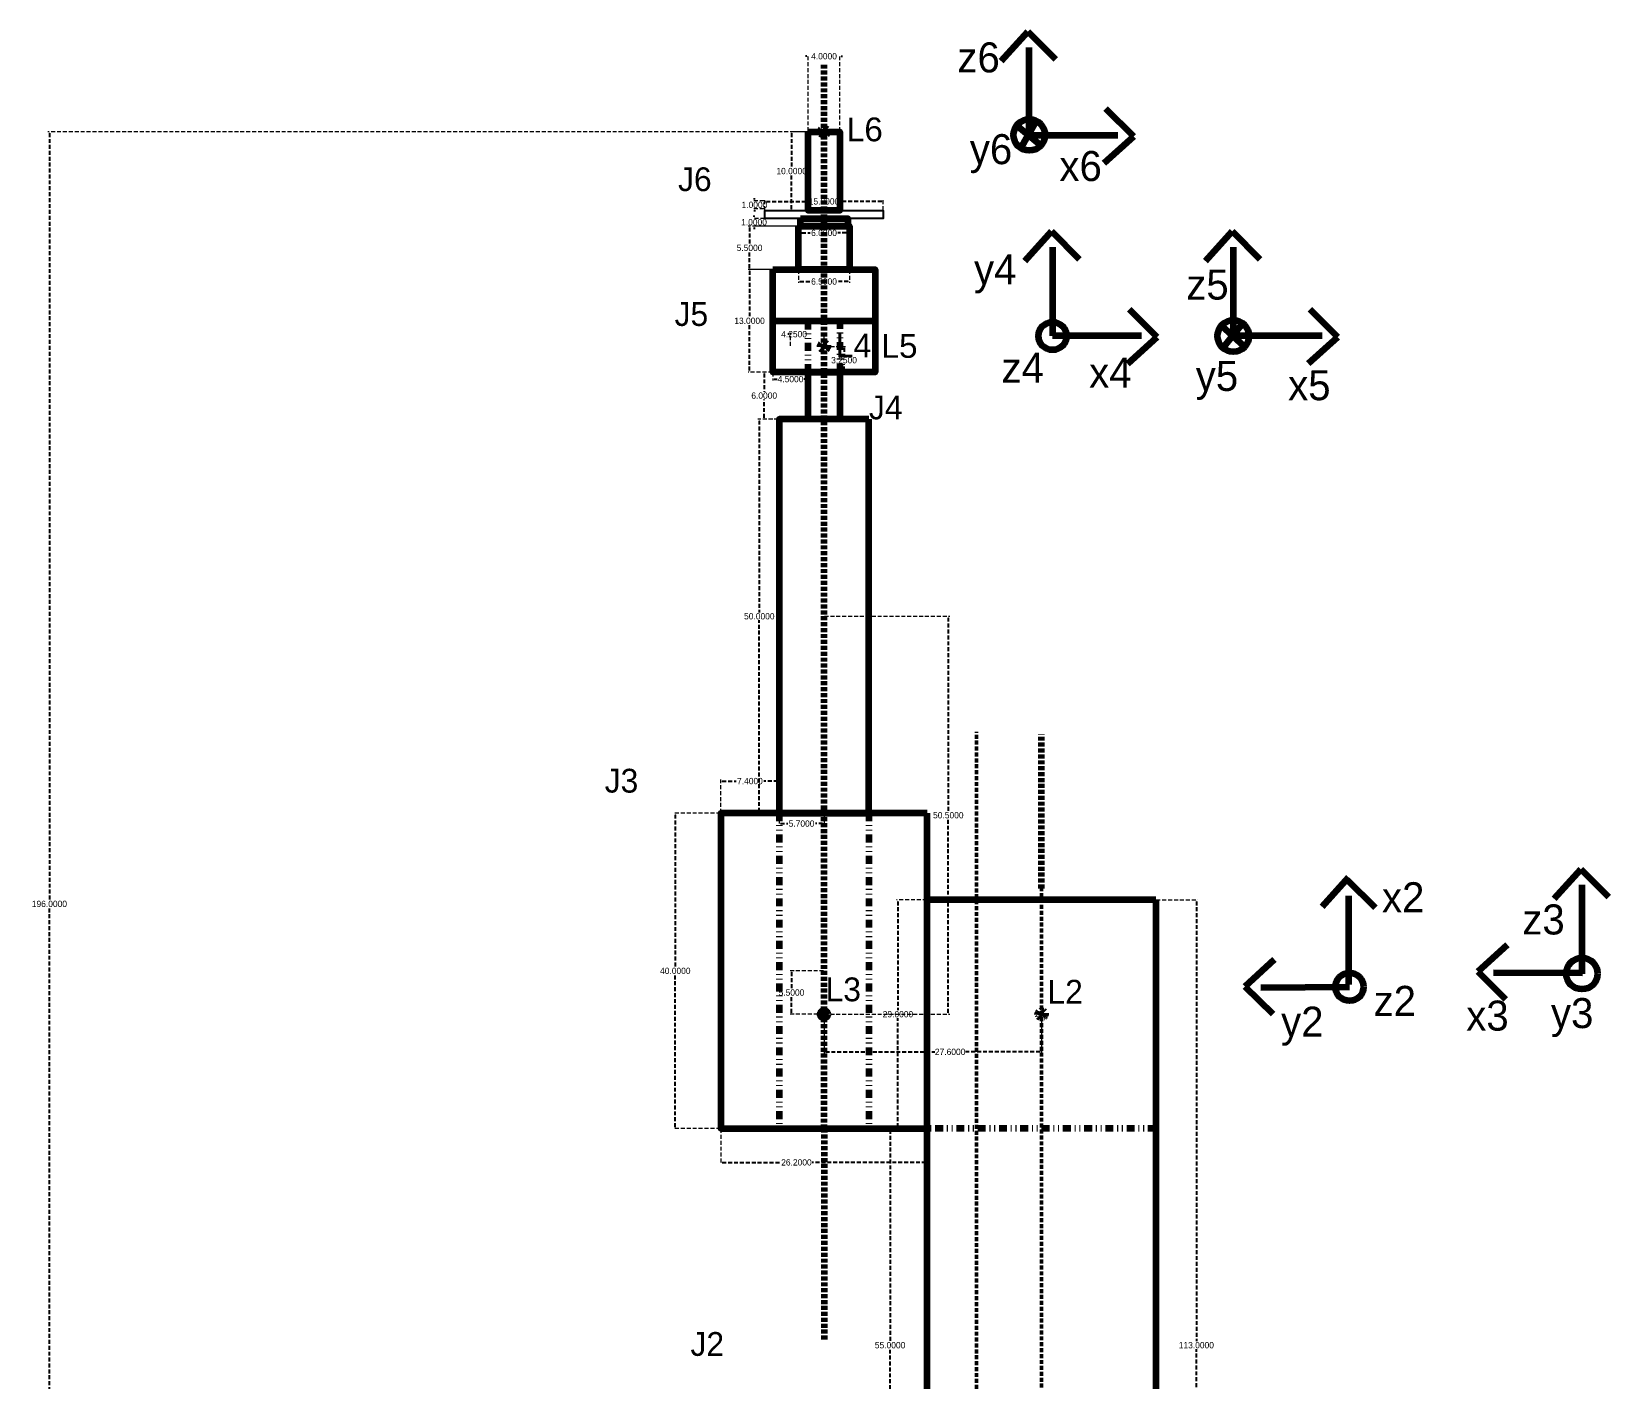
# Model space of a CAD drawing. Header units: inches. Extents: x 94 to 299, y 79 to 362.
# Drawn here: x 94.2 to 294.2, y 190.6 to 361.5 of the extents above; entities that cross this region are included whole.
import ezdxf

# ---------------------------------------------------------------- set-up
doc = ezdxf.new("R2010")
doc.units = ezdxf.units.IN
doc.header["$LTSCALE"] = 2
doc.header["$MEASUREMENT"] = 0
doc.linetypes.add('DASHED2', pattern=[0.375, 0.25, -0.125])
doc.linetypes.add('DIVIDE', pattern=[1.25, 0.5, -0.25, 0, -0.25, 0, -0.25])
doc.layers.add('Dims', color=3, linetype='Continuous')
doc.styles.get("Standard").update_dxf_attribs({"font": 'BOD_B.TTF'})
doc.dimstyles.new('Copy of Standard', dxfattribs={"dimtxt": 0.8, "dimasz": 0.18, "dimexe": 0.18, "dimexo": 0.0625, "dimgap": 0.09, "dimtad": 0, "dimtih": 1, "dimtoh": 1, "dimdec": 4, "dimzin": 0, "dimdsep": 46, "dimtxsty": 'Standard', "dimcen": 0.09, "dimadec": 0, "dimazin": 0, "dimtfac": 1, "dimtdec": 4, "dimtofl": 0, "dimtmove": 0, "dimatfit": 3, "dimfxl": 1, "dimtolj": 1, "dimtzin": 0, "dimlwe": 5, "dimarcsym": 0})
doc.dimstyles.get("Standard").update_dxf_attribs({"dimtxt": 0.8, "dimasz": 0.18, "dimexe": 0.18, "dimexo": 0.0625, "dimgap": 0.09, "dimtad": 0, "dimtih": 1, "dimtoh": 1, "dimdec": 4, "dimzin": 0, "dimdsep": 46, "dimtxsty": 'Standard', "dimcen": 0.09, "dimadec": 0, "dimazin": 0, "dimtfac": 1, "dimtdec": 4, "dimtofl": 0, "dimtmove": 0, "dimatfit": 3, "dimfxl": 1, "dimtolj": 1, "dimtzin": 0, "dimlwe": 5, "dimarcsym": 0})

# ---------------------------------------------------------------- blocks, each defined once
blk = doc.blocks.new('*D7')
at = {"layer": 'Defpoints', "color": 0, "linetype": 'ByBlock', "lineweight": 100, "transparency": 16777216}
for p in [(175.84, 262.33), (181.61, 262.33), (181.61, 222.33)]:
    blk.add_point(p, dxfattribs=at)
at = {"layer": 'Dims', "color": 0, "linetype": 'DASHED2', "lineweight": 5, "transparency": 16777216}
for p, q in [((181.55, 262.33), (175.66, 262.33)), ((181.55, 222.33), (175.66, 222.33))]:
    blk.add_line(p, q, dxfattribs=at)
at = {"layer": 'Dims', "color": 0, "linetype": 'DASHED2', "lineweight": -2, "transparency": 16777216}
for p, q in [((175.84, 262.15), (175.84, 242.83)), ((175.84, 222.51), (175.84, 241.83))]:
    blk.add_line(p, q, dxfattribs=at)
at = {"layer": 'Dims', "color": 0, "linetype": 'ByBlock', "lineweight": 100, "transparency": 16777216}
for points in [[(175.81, 262.15), (175.87, 262.15), (175.84, 262.33)], [(175.81, 222.51), (175.87, 222.51), (175.84, 222.33)]]:
    blk.add_solid(points, dxfattribs=at)
at = {"layer": 'Dims', "color": 0, "linetype": 'ByBlock', "lineweight": 100, "transparency": 16777216, "insert": (175.84, 242.33), "char_height": 0.8, "attachment_point": 5}
blk.add_mtext('\\A1;40.0000', dxfattribs=at)
blk = doc.blocks.new('*D8')
at = {"layer": 'Defpoints', "color": 0, "linetype": 'DASHED2', "lineweight": 100, "transparency": 16777216}
for p in [(203.09, 222.33), (207.81, 222.33), (207.81, 167.33)]:
    blk.add_point(p, dxfattribs=at)
at = {"layer": 'Dims', "color": 0, "linetype": 'DASHED2', "lineweight": 5, "transparency": 16777216}
for p, q in [((207.75, 222.33), (202.91, 222.33)), ((207.75, 167.33), (202.91, 167.33))]:
    blk.add_line(p, q, dxfattribs=at)
at = {"layer": 'Dims', "color": 0, "linetype": 'DASHED2', "lineweight": -2, "transparency": 16777216}
for p, q in [((203.09, 222.15), (203.09, 195.33)), ((203.09, 167.51), (203.09, 194.33))]:
    blk.add_line(p, q, dxfattribs=at)
at = {"layer": 'Dims', "color": 0, "linetype": 'DASHED2', "lineweight": 100, "transparency": 16777216}
for points in [[(203.06, 222.15), (203.12, 222.15), (203.09, 222.33)], [(203.06, 167.51), (203.12, 167.51), (203.09, 167.33)]]:
    blk.add_solid(points, dxfattribs=at)
at = {"layer": 'Dims', "color": 0, "linetype": 'DASHED2', "lineweight": 100, "transparency": 16777216, "insert": (203.09, 194.83), "char_height": 0.8, "attachment_point": 5}
blk.add_mtext('\\A1;55.0000', dxfattribs=at)
blk = doc.blocks.new('*D9')
at = {"layer": 'Defpoints', "color": 0, "linetype": 'DASHED2', "lineweight": 100, "transparency": 16777216}
for p in [(181.61, 266.42), (181.61, 262.33), (189.01, 262.33)]:
    blk.add_point(p, dxfattribs=at)
at = {"layer": 'Dims', "color": 0, "linetype": 'DASHED2', "lineweight": 5, "transparency": 16777216}
for p, q in [((181.61, 262.39), (181.61, 266.6)), ((189.01, 262.39), (189.01, 266.6))]:
    blk.add_line(p, q, dxfattribs=at)
at = {"layer": 'Dims', "color": 0, "linetype": 'DASHED2', "lineweight": -2, "transparency": 16777216}
for p, q in [((181.79, 266.42), (183.56, 266.42)), ((188.83, 266.42), (187.06, 266.42))]:
    blk.add_line(p, q, dxfattribs=at)
at = {"layer": 'Dims', "color": 0, "linetype": 'DASHED2', "lineweight": 100, "transparency": 16777216}
for points in [[(181.79, 266.45), (181.79, 266.39), (181.61, 266.42)], [(188.83, 266.45), (188.83, 266.39), (189.01, 266.42)]]:
    blk.add_solid(points, dxfattribs=at)
at = {"layer": 'Dims', "color": 0, "linetype": 'DASHED2', "lineweight": 100, "transparency": 16777216, "insert": (185.31, 266.42), "char_height": 0.8, "attachment_point": 5}
blk.add_mtext('\\A1;7.4000', dxfattribs=at)
blk = doc.blocks.new('*D10')
at = {"layer": 'Defpoints', "color": 0, "linetype": 'DASHED2', "lineweight": 100, "transparency": 16777216}
for p in [(189.01, 262.33), (194.71, 262.33), (189.01, 261.02)]:
    blk.add_point(p, dxfattribs=at)
at = {"layer": 'Dims', "color": 0, "linetype": 'DASHED2', "lineweight": 5, "transparency": 16777216}
for p, q in [((189.01, 262.27), (189.01, 260.84)), ((194.71, 262.27), (194.71, 260.84))]:
    blk.add_line(p, q, dxfattribs=at)
at = {"layer": 'Dims', "color": 0, "linetype": 'DASHED2', "lineweight": -2, "transparency": 16777216}
for p, q in [((189.19, 261.02), (190.11, 261.02)), ((194.53, 261.02), (193.61, 261.02))]:
    blk.add_line(p, q, dxfattribs=at)
at = {"layer": 'Dims', "color": 0, "linetype": 'DASHED2', "lineweight": 100, "transparency": 16777216}
for points in [[(189.19, 261.05), (189.19, 260.99), (189.01, 261.02)], [(194.53, 261.05), (194.53, 260.99), (194.71, 261.02)]]:
    blk.add_solid(points, dxfattribs=at)
at = {"layer": 'Dims', "color": 0, "linetype": 'DASHED2', "lineweight": 100, "transparency": 16777216, "insert": (191.86, 261.02), "char_height": 0.8, "attachment_point": 5}
blk.add_mtext('\\A1;5.7000', dxfattribs=at)
blk = doc.blocks.new('*D14')
at = {"layer": 'Defpoints', "color": 0, "linetype": 'DASHED2', "lineweight": 100, "transparency": 16777216}
for p in [(187.12, 318.33), (192.71, 318.33), (192.71, 312.33)]:
    blk.add_point(p, dxfattribs=at)
at = {"layer": 'Dims', "color": 0, "linetype": 'DASHED2', "lineweight": 5, "transparency": 16777216}
for p, q in [((192.65, 318.33), (186.94, 318.33)), ((192.65, 312.33), (186.94, 312.33))]:
    blk.add_line(p, q, dxfattribs=at)
at = {"layer": 'Dims', "color": 0, "linetype": 'DASHED2', "lineweight": -2, "transparency": 16777216}
for p, q in [((187.12, 318.15), (187.12, 315.83)), ((187.12, 312.51), (187.12, 314.83))]:
    blk.add_line(p, q, dxfattribs=at)
at = {"layer": 'Dims', "color": 0, "linetype": 'DASHED2', "lineweight": 100, "transparency": 16777216}
for points in [[(187.09, 318.15), (187.15, 318.15), (187.12, 318.33)], [(187.09, 312.51), (187.15, 312.51), (187.12, 312.33)]]:
    blk.add_solid(points, dxfattribs=at)
at = {"layer": 'Dims', "color": 0, "linetype": 'DASHED2', "lineweight": 100, "transparency": 16777216, "insert": (187.12, 315.33), "char_height": 0.8, "attachment_point": 5}
blk.add_mtext('\\A1;6.0000', dxfattribs=at)
blk = doc.blocks.new('*D15')
at = {"layer": 'Defpoints', "color": 0, "linetype": 'DASHED2', "lineweight": 100, "transparency": 16777216}
for p in [(188.21, 331.33), (185.26, 318.33), (188.21, 318.33)]:
    blk.add_point(p, dxfattribs=at)
at = {"layer": 'Dims', "color": 0, "linetype": 'DASHED2', "lineweight": 5, "transparency": 16777216}
for p, q in [((188.15, 331.33), (185.08, 331.33)), ((188.15, 318.33), (185.08, 318.33))]:
    blk.add_line(p, q, dxfattribs=at)
at = {"layer": 'Dims', "color": 0, "linetype": 'DASHED2', "lineweight": -2, "transparency": 16777216}
for p, q in [((185.26, 331.15), (185.26, 325.33)), ((185.26, 318.51), (185.26, 324.33))]:
    blk.add_line(p, q, dxfattribs=at)
at = {"layer": 'Dims', "color": 0, "linetype": 'DASHED2', "lineweight": 100, "transparency": 16777216}
for points in [[(185.23, 331.15), (185.29, 331.15), (185.26, 331.33)], [(185.23, 318.51), (185.29, 318.51), (185.26, 318.33)]]:
    blk.add_solid(points, dxfattribs=at)
at = {"layer": 'Dims', "color": 0, "linetype": 'DASHED2', "lineweight": 100, "transparency": 16777216, "insert": (185.26, 324.83), "char_height": 0.8, "attachment_point": 5}
blk.add_mtext('\\A1;13.0000', dxfattribs=at)
blk = doc.blocks.new('*D16')
at = {"layer": 'Defpoints', "color": 0, "linetype": 'DASHED2', "lineweight": 100, "transparency": 16777216}
for p in [(185.26, 336.83), (191.46, 336.83), (191.46, 331.33)]:
    blk.add_point(p, dxfattribs=at)
at = {"layer": 'Dims', "color": 0, "linetype": 'DASHED2', "lineweight": 5, "transparency": 16777216}
for p, q in [((191.4, 336.83), (185.08, 336.83)), ((191.4, 331.33), (185.08, 331.33))]:
    blk.add_line(p, q, dxfattribs=at)
at = {"layer": 'Dims', "color": 0, "linetype": 'DASHED2', "lineweight": -2, "transparency": 16777216}
for p, q in [((185.26, 336.65), (185.26, 334.58)), ((185.26, 331.51), (185.26, 333.58))]:
    blk.add_line(p, q, dxfattribs=at)
at = {"layer": 'Dims', "color": 0, "linetype": 'DASHED2', "lineweight": 100, "transparency": 16777216}
for points in [[(185.23, 336.65), (185.29, 336.65), (185.26, 336.83)], [(185.23, 331.51), (185.29, 331.51), (185.26, 331.33)]]:
    blk.add_solid(points, dxfattribs=at)
at = {"layer": 'Dims', "color": 0, "linetype": 'DASHED2', "lineweight": 100, "transparency": 16777216, "insert": (185.26, 334.08), "char_height": 0.8, "attachment_point": 5}
blk.add_mtext('\\A1;5.5000', dxfattribs=at)
blk = doc.blocks.new('*D17')
at = {"layer": 'Defpoints', "color": 0, "linetype": 'DASHED2', "lineweight": 100, "transparency": 16777216}
for p in [(185.83, 337.83), (191.71, 337.83), (191.71, 336.83)]:
    blk.add_point(p, dxfattribs=at)
at = {"layer": 'Dims', "color": 0, "linetype": 'DASHED2', "lineweight": -2, "transparency": 16777216}
for p, q in [((185.83, 338.01), (185.83, 338.19)), ((185.83, 336.65), (185.83, 336.47))]:
    blk.add_line(p, q, dxfattribs=at)
at = {"layer": 'Dims', "color": 0, "linetype": 'DASHED2', "lineweight": 5, "transparency": 16777216}
for p, q in [((191.65, 337.83), (185.65, 337.83)), ((191.65, 336.83), (185.65, 336.83))]:
    blk.add_line(p, q, dxfattribs=at)
at = {"layer": 'Dims', "color": 0, "linetype": 'DASHED2', "lineweight": 100, "transparency": 16777216}
for points in [[(185.8, 338.01), (185.86, 338.01), (185.83, 337.83)], [(185.8, 336.65), (185.86, 336.65), (185.83, 336.83)]]:
    blk.add_solid(points, dxfattribs=at)
at = {"layer": 'Dims', "color": 0, "linetype": 'DASHED2', "lineweight": 100, "transparency": 16777216, "insert": (185.83, 337.33), "char_height": 0.8, "attachment_point": 5}
blk.add_mtext('\\A1;1.0000', dxfattribs=at)
blk = doc.blocks.new('*D18')
at = {"layer": 'Defpoints', "color": 0, "linetype": 'DASHED2', "lineweight": 100, "transparency": 16777216}
for p in [(185.88, 340.04), (187.12, 340.04), (187.12, 339.04)]:
    blk.add_point(p, dxfattribs=at)
at = {"layer": 'Dims', "color": 0, "linetype": 'DASHED2', "lineweight": -2, "transparency": 16777216}
for p, q in [((185.88, 340.22), (185.88, 340.4)), ((185.88, 338.86), (185.88, 338.68))]:
    blk.add_line(p, q, dxfattribs=at)
at = {"layer": 'Dims', "color": 0, "linetype": 'DASHED2', "lineweight": 5, "transparency": 16777216}
for p, q in [((187.06, 340.04), (185.7, 340.04)), ((187.06, 339.04), (185.7, 339.04))]:
    blk.add_line(p, q, dxfattribs=at)
at = {"layer": 'Dims', "color": 0, "linetype": 'DASHED2', "lineweight": 100, "transparency": 16777216}
for points in [[(185.85, 340.22), (185.91, 340.22), (185.88, 340.04)], [(185.85, 338.86), (185.91, 338.86), (185.88, 339.04)]]:
    blk.add_solid(points, dxfattribs=at)
at = {"layer": 'Dims', "color": 0, "linetype": 'DASHED2', "lineweight": 100, "transparency": 16777216, "insert": (185.88, 339.54), "char_height": 0.8, "attachment_point": 5}
blk.add_mtext('\\A1;1.0000', dxfattribs=at)
blk = doc.blocks.new('*D19')
at = {"layer": 'Defpoints', "color": 0, "linetype": 'DASHED2', "lineweight": 100, "transparency": 16777216}
for p in [(190.6, 348.83), (192.71, 348.83), (192.71, 338.83)]:
    blk.add_point(p, dxfattribs=at)
at = {"layer": 'Dims', "color": 0, "linetype": 'DASHED2', "lineweight": 5, "transparency": 16777216}
for p, q in [((192.65, 348.83), (190.42, 348.83)), ((192.65, 338.83), (190.42, 338.83))]:
    blk.add_line(p, q, dxfattribs=at)
at = {"layer": 'Dims', "color": 0, "linetype": 'DASHED2', "lineweight": -2, "transparency": 16777216}
for p, q in [((190.6, 348.65), (190.6, 344.33)), ((190.6, 339.01), (190.6, 343.33))]:
    blk.add_line(p, q, dxfattribs=at)
at = {"layer": 'Dims', "color": 0, "linetype": 'DASHED2', "lineweight": 100, "transparency": 16777216}
for points in [[(190.57, 348.65), (190.63, 348.65), (190.6, 348.83)], [(190.57, 339.01), (190.63, 339.01), (190.6, 338.83)]]:
    blk.add_solid(points, dxfattribs=at)
at = {"layer": 'Dims', "color": 0, "linetype": 'DASHED2', "lineweight": 100, "transparency": 16777216, "insert": (190.6, 343.83), "char_height": 0.8, "attachment_point": 5}
blk.add_mtext('\\A1;10.0000', dxfattribs=at)
blk = doc.blocks.new('*D20')
at = {"layer": 'Defpoints', "color": 0, "linetype": 'DASHED2', "lineweight": 100, "transparency": 16777216}
for p in [(196.71, 358.4), (192.71, 348.83), (196.71, 348.83)]:
    blk.add_point(p, dxfattribs=at)
at = {"layer": 'Dims', "color": 0, "linetype": 'DASHED2', "lineweight": -2, "transparency": 16777216}
for p, q in [((192.53, 358.4), (192.35, 358.4)), ((196.89, 358.4), (197.07, 358.4))]:
    blk.add_line(p, q, dxfattribs=at)
at = {"layer": 'Dims', "color": 0, "linetype": 'DASHED2', "lineweight": 5, "transparency": 16777216}
for p, q in [((192.71, 348.89), (192.71, 358.58)), ((196.71, 348.89), (196.71, 358.58))]:
    blk.add_line(p, q, dxfattribs=at)
at = {"layer": 'Dims', "color": 0, "linetype": 'DASHED2', "lineweight": 100, "transparency": 16777216}
for points in [[(192.53, 358.43), (192.53, 358.37), (192.71, 358.4)], [(196.89, 358.43), (196.89, 358.37), (196.71, 358.4)]]:
    blk.add_solid(points, dxfattribs=at)
at = {"layer": 'Dims', "color": 0, "linetype": 'DASHED2', "lineweight": 100, "transparency": 16777216, "insert": (194.71, 358.4), "char_height": 0.8, "attachment_point": 5}
blk.add_mtext('\\A1;4.0000', dxfattribs=at)
blk = doc.blocks.new('*D21')
at = {"layer": 'Defpoints', "color": 0, "linetype": 'DASHED2', "lineweight": 100, "transparency": 16777216}
for p in [(187.21, 338.83), (202.21, 339.98), (202.21, 338.83)]:
    blk.add_point(p, dxfattribs=at)
at = {"layer": 'Dims', "color": 0, "linetype": 'DASHED2', "lineweight": 5, "transparency": 16777216}
for p, q in [((187.21, 338.89), (187.21, 340.16)), ((202.21, 338.89), (202.21, 340.16))]:
    blk.add_line(p, q, dxfattribs=at)
at = {"layer": 'Dims', "color": 0, "linetype": 'DASHED2', "lineweight": -2, "transparency": 16777216}
for p, q in [((187.39, 339.98), (192.69, 339.98)), ((202.03, 339.98), (196.73, 339.98))]:
    blk.add_line(p, q, dxfattribs=at)
at = {"layer": 'Dims', "color": 0, "linetype": 'DASHED2', "lineweight": 100, "transparency": 16777216}
for points in [[(187.39, 340.01), (187.39, 339.95), (187.21, 339.98)], [(202.03, 340.01), (202.03, 339.95), (202.21, 339.98)]]:
    blk.add_solid(points, dxfattribs=at)
at = {"layer": 'Dims', "color": 0, "linetype": 'DASHED2', "lineweight": 100, "transparency": 16777216, "insert": (194.71, 339.98), "char_height": 0.8, "attachment_point": 5}
blk.add_mtext('\\A1;15.0000', dxfattribs=at)
blk = doc.blocks.new('*D22')
at = {"layer": 'Defpoints', "color": 0, "linetype": 'DASHED2', "lineweight": 100, "transparency": 16777216}
for p in [(191.71, 336.83), (197.71, 336.83), (197.71, 335.98)]:
    blk.add_point(p, dxfattribs=at)
at = {"layer": 'Dims', "color": 0, "linetype": 'DASHED2', "lineweight": 5, "transparency": 16777216}
for p, q in [((191.71, 336.77), (191.71, 335.8)), ((197.71, 336.77), (197.71, 335.8))]:
    blk.add_line(p, q, dxfattribs=at)
at = {"layer": 'Dims', "color": 0, "linetype": 'DASHED2', "lineweight": -2, "transparency": 16777216}
for p, q in [((191.89, 335.98), (192.96, 335.98)), ((197.53, 335.98), (196.46, 335.98))]:
    blk.add_line(p, q, dxfattribs=at)
at = {"layer": 'Dims', "color": 0, "linetype": 'DASHED2', "lineweight": 100, "transparency": 16777216}
for points in [[(191.89, 336.01), (191.89, 335.95), (191.71, 335.98)], [(197.53, 336.01), (197.53, 335.95), (197.71, 335.98)]]:
    blk.add_solid(points, dxfattribs=at)
at = {"layer": 'Dims', "color": 0, "linetype": 'DASHED2', "lineweight": 100, "transparency": 16777216, "insert": (194.71, 335.98), "char_height": 0.8, "attachment_point": 5}
blk.add_mtext('\\A1;6.0000', dxfattribs=at)
blk = doc.blocks.new('*D23')
at = {"layer": 'Defpoints', "color": 0, "linetype": 'DASHED2', "lineweight": 100, "transparency": 16777216}
for p in [(191.46, 331.33), (197.96, 331.33), (197.96, 329.81)]:
    blk.add_point(p, dxfattribs=at)
at = {"layer": 'Dims', "color": 0, "linetype": 'DASHED2', "lineweight": 5, "transparency": 16777216}
for p, q in [((191.46, 331.27), (191.46, 329.63)), ((197.96, 331.27), (197.96, 329.63))]:
    blk.add_line(p, q, dxfattribs=at)
at = {"layer": 'Dims', "color": 0, "linetype": 'DASHED2', "lineweight": -2, "transparency": 16777216}
for p, q in [((191.64, 329.81), (192.96, 329.81)), ((197.78, 329.81), (196.46, 329.81))]:
    blk.add_line(p, q, dxfattribs=at)
at = {"layer": 'Dims', "color": 0, "linetype": 'DASHED2', "lineweight": 100, "transparency": 16777216}
for points in [[(191.64, 329.84), (191.64, 329.78), (191.46, 329.81)], [(197.78, 329.84), (197.78, 329.78), (197.96, 329.81)]]:
    blk.add_solid(points, dxfattribs=at)
at = {"layer": 'Dims', "color": 0, "linetype": 'DASHED2', "lineweight": 100, "transparency": 16777216, "insert": (194.71, 329.81), "char_height": 0.8, "attachment_point": 5}
blk.add_mtext('\\A1;6.5000', dxfattribs=at)
blk = doc.blocks.new('*D24')
at = {"layer": 'Defpoints', "color": 0, "linetype": 'DASHED2', "lineweight": 100, "transparency": 16777216}
for p in [(204.09, 251.33), (207.81, 251.33), (207.81, 222.33)]:
    blk.add_point(p, dxfattribs=at)
at = {"layer": 'Dims', "color": 0, "linetype": 'DASHED2', "lineweight": 5, "transparency": 16777216}
for p, q in [((207.75, 251.33), (203.91, 251.33)), ((207.75, 222.33), (203.91, 222.33))]:
    blk.add_line(p, q, dxfattribs=at)
at = {"layer": 'Dims', "color": 0, "linetype": 'DASHED2', "lineweight": -2, "transparency": 16777216}
for p, q in [((204.09, 251.15), (204.09, 237.33)), ((204.09, 222.51), (204.09, 236.33))]:
    blk.add_line(p, q, dxfattribs=at)
at = {"layer": 'Dims', "color": 0, "linetype": 'DASHED2', "lineweight": 100, "transparency": 16777216}
for points in [[(204.06, 251.15), (204.12, 251.15), (204.09, 251.33)], [(204.06, 222.51), (204.12, 222.51), (204.09, 222.33)]]:
    blk.add_solid(points, dxfattribs=at)
at = {"layer": 'Dims', "color": 0, "linetype": 'DASHED2', "lineweight": 100, "transparency": 16777216, "insert": (204.09, 236.83), "char_height": 0.8, "attachment_point": 5}
blk.add_mtext('\\A1;29.0000', dxfattribs=at)
blk = doc.blocks.new('*D25')
at = {"layer": 'Defpoints', "color": 0, "lineweight": 100, "transparency": 16777216}
for p in [(194.71, 236.83), (222.31, 236.83), (194.71, 232.06)]:
    blk.add_point(p, dxfattribs=at)
at = {"layer": 'Dims', "color": 0, "linetype": 'DASHED2', "lineweight": 5, "transparency": 16777216}
for p, q in [((194.71, 236.77), (194.71, 231.88)), ((222.31, 236.77), (222.31, 231.88))]:
    blk.add_line(p, q, dxfattribs=at)
at = {"layer": 'Dims', "color": 0, "linetype": 'DASHED2', "lineweight": -2, "transparency": 16777216}
for p, q in [((194.89, 232.06), (208.76, 232.06)), ((222.13, 232.06), (212.67, 232.06))]:
    blk.add_line(p, q, dxfattribs=at)
at = {"layer": 'Dims', "color": 0, "lineweight": 100, "transparency": 16777216}
for points in [[(194.89, 232.09), (194.89, 232.03), (194.71, 232.06)], [(222.13, 232.09), (222.13, 232.03), (222.31, 232.06)]]:
    blk.add_solid(points, dxfattribs=at)
at = {"layer": 'Dims', "color": 0, "lineweight": 100, "transparency": 16777216, "insert": (210.71, 232.06), "char_height": 0.8, "attachment_point": 5}
blk.add_mtext('\\A1;27.6000', dxfattribs=at)
blk = doc.blocks.new('*D29')
at = {"layer": 'Defpoints', "color": 0, "lineweight": 100, "transparency": 16777216}
for p in [(236.81, 251.33), (241.95, 251.33), (236.81, 138.33)]:
    blk.add_point(p, dxfattribs=at)
at = {"layer": 'Dims', "color": 0, "linetype": 'DASHED2', "lineweight": 5, "transparency": 16777216}
for p, q in [((236.87, 251.33), (242.13, 251.33)), ((236.87, 138.33), (242.13, 138.33))]:
    blk.add_line(p, q, dxfattribs=at)
at = {"layer": 'Dims', "color": 0, "linetype": 'DASHED2', "lineweight": -2, "transparency": 16777216}
for p, q in [((241.95, 251.15), (241.95, 195.33)), ((241.95, 138.51), (241.95, 194.33))]:
    blk.add_line(p, q, dxfattribs=at)
at = {"layer": 'Dims', "color": 0, "lineweight": 100, "transparency": 16777216}
for points in [[(241.92, 251.15), (241.98, 251.15), (241.95, 251.33)], [(241.92, 138.51), (241.98, 138.51), (241.95, 138.33)]]:
    blk.add_solid(points, dxfattribs=at)
at = {"layer": 'Dims', "color": 0, "lineweight": 100, "transparency": 16777216, "insert": (241.95, 194.83), "char_height": 0.8, "attachment_point": 5}
blk.add_mtext('\\A1;113.0000', dxfattribs=at)
blk = doc.blocks.new('*D30')
at = {"layer": 'Defpoints', "color": 0, "lineweight": 100, "transparency": 16777216}
for p in [(190.58, 242.33), (194.71, 242.33), (194.71, 236.83)]:
    blk.add_point(p, dxfattribs=at)
at = {"layer": 'Dims', "color": 0, "linetype": 'DASHED2', "lineweight": 5, "transparency": 16777216}
for p, q in [((194.65, 242.33), (190.4, 242.33)), ((194.65, 236.83), (190.4, 236.83))]:
    blk.add_line(p, q, dxfattribs=at)
at = {"layer": 'Dims', "color": 0, "linetype": 'DASHED2', "lineweight": -2, "transparency": 16777216}
for p, q in [((190.58, 242.15), (190.58, 240.08)), ((190.58, 237.01), (190.58, 239.08))]:
    blk.add_line(p, q, dxfattribs=at)
at = {"layer": 'Dims', "color": 0, "lineweight": 100, "transparency": 16777216}
for points in [[(190.55, 242.15), (190.61, 242.15), (190.58, 242.33)], [(190.55, 237.01), (190.61, 237.01), (190.58, 236.83)]]:
    blk.add_solid(points, dxfattribs=at)
at = {"layer": 'Dims', "color": 0, "lineweight": 100, "transparency": 16777216, "insert": (190.58, 239.58), "char_height": 0.8, "attachment_point": 5}
blk.add_mtext('\\A1;5.5000', dxfattribs=at)
blk = doc.blocks.new('*D31')
at = {"layer": 'Defpoints', "color": 0, "lineweight": 100, "transparency": 16777216}
for p in [(194.71, 287.33), (194.71, 236.83), (210.48, 236.83)]:
    blk.add_point(p, dxfattribs=at)
at = {"layer": 'Dims', "color": 0, "linetype": 'DASHED2', "lineweight": 5, "transparency": 16777216}
for p, q in [((194.77, 287.33), (210.66, 287.33)), ((194.77, 236.83), (210.66, 236.83))]:
    blk.add_line(p, q, dxfattribs=at)
at = {"layer": 'Dims', "color": 0, "linetype": 'DASHED2', "lineweight": -2, "transparency": 16777216}
for p, q in [((210.48, 287.15), (210.48, 262.58)), ((210.48, 237.01), (210.48, 261.58))]:
    blk.add_line(p, q, dxfattribs=at)
at = {"layer": 'Dims', "color": 0, "lineweight": 100, "transparency": 16777216}
for points in [[(210.45, 287.15), (210.51, 287.15), (210.48, 287.33)], [(210.45, 237.01), (210.51, 237.01), (210.48, 236.83)]]:
    blk.add_solid(points, dxfattribs=at)
at = {"layer": 'Dims', "color": 0, "lineweight": 100, "transparency": 16777216, "insert": (210.48, 262.08), "char_height": 0.8, "attachment_point": 5}
blk.add_mtext('\\A1;50.5000', dxfattribs=at)
blk = doc.blocks.new('*D32')
at = {"layer": 'Defpoints', "color": 0, "lineweight": 100, "transparency": 16777216}
for p in [(189.01, 312.33), (186.5, 262.33), (189.01, 262.33)]:
    blk.add_point(p, dxfattribs=at)
at = {"layer": 'Dims', "color": 0, "linetype": 'DASHED2', "lineweight": 5, "transparency": 16777216}
for p, q in [((188.95, 312.33), (186.32, 312.33)), ((188.95, 262.33), (186.32, 262.33))]:
    blk.add_line(p, q, dxfattribs=at)
at = {"layer": 'Dims', "color": 0, "linetype": 'DASHED2', "lineweight": -2, "transparency": 16777216}
for p, q in [((186.5, 312.15), (186.5, 287.83)), ((186.5, 262.51), (186.5, 286.83))]:
    blk.add_line(p, q, dxfattribs=at)
at = {"layer": 'Dims', "color": 0, "lineweight": 100, "transparency": 16777216}
for points in [[(186.47, 312.15), (186.53, 312.15), (186.5, 312.33)], [(186.47, 262.51), (186.53, 262.51), (186.5, 262.33)]]:
    blk.add_solid(points, dxfattribs=at)
at = {"layer": 'Dims', "color": 0, "lineweight": 100, "transparency": 16777216, "insert": (186.5, 287.33), "char_height": 0.8, "attachment_point": 5}
blk.add_mtext('\\A1;50.0000', dxfattribs=at)
blk = doc.blocks.new('*D33')
at = {"layer": 'Defpoints', "color": 0, "lineweight": 100, "transparency": 16777216}
for p in [(194.71, 321.58), (194.71, 318.33), (197.25, 318.33)]:
    blk.add_point(p, dxfattribs=at)
at = {"layer": 'Dims', "color": 0, "linetype": 'DASHED2', "lineweight": 5, "transparency": 16777216}
for p, q in [((194.77, 321.58), (197.43, 321.58)), ((194.77, 318.33), (197.43, 318.33))]:
    blk.add_line(p, q, dxfattribs=at)
at = {"layer": 'Dims', "color": 0, "linetype": 'DASHED2', "lineweight": -2, "transparency": 16777216}
for p, q in [((197.25, 321.4), (197.25, 320.33)), ((197.25, 318.51), (197.25, 319.33))]:
    blk.add_line(p, q, dxfattribs=at)
at = {"layer": 'Dims', "color": 0, "lineweight": 100, "transparency": 16777216}
for points in [[(197.22, 321.4), (197.28, 321.4), (197.25, 321.58)], [(197.22, 318.51), (197.28, 318.51), (197.25, 318.33)]]:
    blk.add_solid(points, dxfattribs=at)
at = {"layer": 'Dims', "color": 0, "lineweight": 100, "transparency": 16777216, "insert": (197.25, 319.83), "char_height": 0.8, "attachment_point": 5}
blk.add_mtext('\\A1;3.2500', dxfattribs=at)
blk = doc.blocks.new('*D34')
at = {"layer": 'Defpoints', "color": 0, "linetype": 'DIVIDE', "lineweight": 100, "transparency": 16777216}
for p in [(190.46, 323.13), (190.46, 321.58), (194.71, 321.58)]:
    blk.add_point(p, dxfattribs=at)
at = {"layer": 'Dims', "color": 0, "linetype": 'DASHED2', "lineweight": -2, "transparency": 16777216}
for p, q in [((190.28, 323.13), (190.1, 323.13)), ((194.89, 323.13), (195.07, 323.13))]:
    blk.add_line(p, q, dxfattribs=at)
at = {"layer": 'Dims', "color": 0, "linetype": 'DASHED2', "lineweight": 5, "transparency": 16777216}
for p, q in [((190.46, 321.64), (190.46, 323.31)), ((194.71, 321.64), (194.71, 323.31))]:
    blk.add_line(p, q, dxfattribs=at)
at = {"layer": 'Dims', "color": 0, "linetype": 'DIVIDE', "lineweight": 100, "transparency": 16777216}
for points in [[(190.28, 323.16), (190.28, 323.1), (190.46, 323.13)], [(194.89, 323.16), (194.89, 323.1), (194.71, 323.13)]]:
    blk.add_solid(points, dxfattribs=at)
at = {"layer": 'Dims', "color": 0, "linetype": 'DIVIDE', "lineweight": 100, "transparency": 16777216, "insert": (190.91, 323.13), "char_height": 0.8, "attachment_point": 5}
blk.add_mtext('\\A1;4.2500', dxfattribs=at)
blk = doc.blocks.new('*D35')
at = {"layer": 'Defpoints', "color": 0, "linetype": 'DIVIDE', "lineweight": 100, "transparency": 16777216}
for p in [(188.21, 318.33), (192.71, 318.33), (188.21, 317.43)]:
    blk.add_point(p, dxfattribs=at)
at = {"layer": 'Dims', "color": 0, "linetype": 'DASHED2', "lineweight": 5, "transparency": 16777216}
for p, q in [((188.21, 318.27), (188.21, 317.25)), ((192.71, 318.27), (192.71, 317.25))]:
    blk.add_line(p, q, dxfattribs=at)
at = {"layer": 'Dims', "color": 0, "linetype": 'DASHED2', "lineweight": -2, "transparency": 16777216}
for p, q in [((188.39, 317.43), (188.76, 317.43)), ((192.53, 317.43), (192.16, 317.43))]:
    blk.add_line(p, q, dxfattribs=at)
at = {"layer": 'Dims', "color": 0, "linetype": 'DIVIDE', "lineweight": 100, "transparency": 16777216}
for points in [[(188.39, 317.46), (188.39, 317.4), (188.21, 317.43)], [(192.53, 317.46), (192.53, 317.4), (192.71, 317.43)]]:
    blk.add_solid(points, dxfattribs=at)
at = {"layer": 'Dims', "color": 0, "linetype": 'DIVIDE', "lineweight": 100, "transparency": 16777216, "insert": (190.46, 317.43), "char_height": 0.8, "attachment_point": 5}
blk.add_mtext('\\A1;4.5000', dxfattribs=at)
blk = doc.blocks.new('*D37')
at = {"layer": 'Defpoints', "color": 0, "linetype": 'DIVIDE', "lineweight": 100, "transparency": 16777216}
for p in [(181.61, 222.33), (207.81, 222.33), (207.81, 218.03)]:
    blk.add_point(p, dxfattribs=at)
at = {"layer": 'Dims', "color": 0, "linetype": 'DASHED2', "lineweight": 5, "transparency": 16777216}
for p, q in [((181.61, 222.27), (181.61, 217.85)), ((207.81, 222.27), (207.81, 217.85))]:
    blk.add_line(p, q, dxfattribs=at)
at = {"layer": 'Dims', "color": 0, "linetype": 'DASHED2', "lineweight": -2, "transparency": 16777216}
for p, q in [((181.79, 218.03), (189.22, 218.03)), ((207.63, 218.03), (193.19, 218.03))]:
    blk.add_line(p, q, dxfattribs=at)
at = {"layer": 'Dims', "color": 0, "linetype": 'DIVIDE', "lineweight": 100, "transparency": 16777216}
for points in [[(181.79, 218.06), (181.79, 218), (181.61, 218.03)], [(207.63, 218.06), (207.63, 218), (207.81, 218.03)]]:
    blk.add_solid(points, dxfattribs=at)
at = {"layer": 'Dims', "color": 0, "linetype": 'DIVIDE', "lineweight": 100, "transparency": 16777216, "insert": (191.21, 218.03), "char_height": 0.8, "attachment_point": 5}
blk.add_mtext('\\A1;26.2000', dxfattribs=at)
blk = doc.blocks.new('*D39')
at = {"layer": 'Defpoints', "color": 0, "linetype": 'DIVIDE', "lineweight": 100, "transparency": 16777216}
for p in [(96.43, 348.83), (194.71, 348.83), (214.06, 152.83)]:
    blk.add_point(p, dxfattribs=at)
at = {"layer": 'Dims', "color": 0, "linetype": 'DASHED2', "lineweight": 5, "transparency": 16777216}
for p, q in [((194.65, 348.83), (96.25, 348.83)), ((213.99, 152.83), (96.25, 152.83))]:
    blk.add_line(p, q, dxfattribs=at)
at = {"layer": 'Dims', "color": 0, "linetype": 'DASHED2', "lineweight": -2, "transparency": 16777216}
for p, q in [((96.43, 348.65), (96.43, 251.33)), ((96.43, 153.01), (96.43, 250.33))]:
    blk.add_line(p, q, dxfattribs=at)
at = {"layer": 'Dims', "color": 0, "linetype": 'DIVIDE', "lineweight": 100, "transparency": 16777216}
for points in [[(96.4, 348.65), (96.46, 348.65), (96.43, 348.83)], [(96.4, 153.01), (96.46, 153.01), (96.43, 152.83)]]:
    blk.add_solid(points, dxfattribs=at)
at = {"layer": 'Dims', "color": 0, "linetype": 'DIVIDE', "lineweight": 100, "transparency": 16777216, "insert": (96.43, 250.83), "char_height": 0.8, "attachment_point": 5}
blk.add_mtext('\\A1;196.0000', dxfattribs=at)

msp = doc.modelspace()

# ---------------------------------------------------------------- linework, layer by layer
at = {"lineweight": 100}
for p, q in [((217.18512, 357.8064), (220.55873, 361.53866)), ((220.55873, 361.53866), (224.07589, 358.02173)), ((220.70229, 359.52899), (220.70229, 348.26044)), ((219.66305, 346.73274), (221.63091, 350.16039)), ((222.24983, 347.03425), (219.12348, 349.60499)), ((220.18444, 332.45179), (223.55805, 336.18405)), ((223.55805, 336.18405), (227.07522, 332.66711)), ((243.10651, 332.45416), (246.48012, 336.18641)), ((246.48012, 336.18641), (249.99729, 332.66948)), ((223.70161, 334.17437), (223.70161, 322.90582)), ((246.62368, 334.17674), (246.62368, 322.90819)), ((188.20996, 324.82894), (201.20996, 324.82894)), ((248.04446, 321.55592), (245.13918, 324.23925)), ((245.31661, 321.35634), (247.80051, 324.46101)), ((257.89516, 250.50256), (261.26877, 254.23481)), ((287.34402, 251.51492), (290.71763, 255.24718)), ((290.71763, 255.24718), (294.2348, 251.73024)), ((261.09866, 253.87275), (264.61583, 250.35581)), ((290.86119, 253.2375), (290.86119, 241.96896)), ((261.24222, 251.86307), (261.24222, 240.59452))]:
    msp.add_line(p, q, dxfattribs=at)
at = {"linetype": 'DASHED2', "lineweight": 100}
for p, q in [((194.70996, 338.82894), (194.70996, 357.486)), ((194.70996, 338.82894), (194.70996, 352.90488)), ((194.70996, 222.32894), (194.70996, 338.82894)), ((222.30996, 252.80073), (222.30996, 272.32329)), ((194.70996, 222.32894), (194.70996, 207.30668)), ((194.70996, 207.30668), (194.70996, 195.44766))]:
    msp.add_line(p, q, dxfattribs=at)
at = {"lineweight": 100, "extrusion": (2.95331e-11, -1.3195e-09, -1)}
for p, q in [((234.00014, 348.21791), (230.48321, 351.73508, 0)), ((231.99047, 348.36147), (220.72192, 348.36147)), ((230.26789, 344.8443, 0), (234.00014, 348.21791)), ((236.97984, 322.76226), (233.4629, 326.27943, 0)), ((259.90191, 322.76463), (256.38497, 326.2818, 0)), ((234.97016, 322.90582), (223.70161, 322.90582)), ((233.24758, 319.38865, 0), (236.97984, 322.76226)), ((257.89223, 322.90819), (246.62368, 322.90819)), ((256.16965, 319.39102, 0), (259.90191, 322.76463))]:
    msp.add_line(p, q, dxfattribs=at)
at = {"linetype": 'DASHED2', "lineweight": 50}
for p, q in [((214.05996, 99.29865), (214.0517, 272.66846)), ((222.30996, 79.95273), (222.30996, 252.80073))]:
    msp.add_line(p, q, dxfattribs=at)
at = {"linetype": 'DIVIDE', "lineweight": 100}
for p, q in [((189.00996, 262.32894), (189.00996, 222.18378)), ((200.40996, 262.32894), (200.40996, 222.37812))]:
    msp.add_line(p, q, dxfattribs=at)
at = {"linetype": 'ByBlock', "lineweight": 100}
msp.add_line((236.80996, 251.32894), (207.80996, 251.32894), dxfattribs=at)
at = {"lineweight": 100, "extrusion": (-2.54662e-11, 1.31958e-09, -1)}
for p, q in [((281.39186, 245.6299, 0), (277.64922, 242.26781)), ((277.64922, 242.26781), (281.1553, 238.73981, 0)), ((279.65845, 242.11805), (290.92694, 242.08332))]:
    msp.add_line(p, q, dxfattribs=at)
at = {"lineweight": 100, "extrusion": (-3.74957e-11, 1.3193e-09, -1)}
for p, q in [((251.81763, 243.76421, 0), (248.1058, 240.36813)), ((248.1058, 240.36813), (251.6439, 236.87225, 0)), ((250.11631, 240.23671), (261.38465, 240.30471))]:
    msp.add_line(p, q, dxfattribs=at)
at = {"linetype": 'ByBlock', "lineweight": 100}
for points in [[(192.70996, 348.82894), (196.70996, 348.82894), (196.70996, 338.82894), (192.70996, 338.82894)], [(191.45996, 336.82894), (197.95996, 336.82894), (197.95996, 331.32894), (191.45996, 331.32894)], [(191.70996, 337.82894), (197.70996, 337.82894), (197.70996, 336.82894), (191.70996, 336.82894)], [(188.20996, 331.32894), (201.20996, 331.32894), (201.20996, 318.32894), (188.20996, 318.32894)], [(192.70996, 318.32894), (196.70996, 318.32894), (196.70996, 312.32894), (192.70996, 312.32894)], [(200.40996, 312.32894), (189.00996, 312.32894), (189.00996, 262.32894), (200.40996, 262.32894)], [(207.80996, 262.32894), (181.60996, 262.32894), (181.60996, 222.32894), (207.80996, 222.32894)]]:
    msp.add_lwpolyline(points, close=True, dxfattribs=at)
msp.add_lwpolyline([(187.20996, 337.82894), (187.20996, 338.82894), (202.20996, 338.82894), (202.20996, 337.82894)], close=True)
at = {"linetype": 'DIVIDE', "lineweight": 100}
msp.add_lwpolyline([(192.70996, 324.82894), (196.70996, 324.82894), (196.70996, 318.32894), (192.70996, 318.32894)], close=True, dxfattribs=at)
at = {"linetype": 'ByBlock', "lineweight": 100}
msp.add_lwpolyline([(236.80996, 251.32894), (236.80996, 138.32894), (207.80996, 138.32894), (207.80996, 251.32894)], dxfattribs=at)
at = {"linetype": 'DIVIDE', "lineweight": 100}
msp.add_lwpolyline([(236.80996, 222.32894), (207.80996, 222.32894)], dxfattribs=at)
at = {"lineweight": 100}
for centre, radius in [((220.7472, 348.42218), 2), ((223.70161, 322.90582), 1.77774), ((246.62368, 322.90819), 2), ((290.86119, 241.99817), 2), ((261.38465, 240.30471), 1.77774), ((194.70996, 236.82894), 0.5)]:
    msp.add_circle(centre, radius, dxfattribs=at)
at = {"linetype": 'DASHED2', "lineweight": 100}
for centre in [(194.70996, 348.82894), (194.70996, 321.57894), (222.30996, 236.82894)]:
    msp.add_circle(centre, 0.5, dxfattribs=at)

# ---------------------------------------------------------------- texts
at = {"lineweight": 100}
for s, p in [('z6', (211.62743, 356.35171)), ('y6', (213.20674, 344.70601)), ('x6', (224.57208, 342.56721)), ('y4', (213.74036, 329.45256)), ('z5', (240.66572, 327.52309)), ('z4', (217.22763, 316.97142)), ('x4', (228.34563, 316.3498)), ('y5', (241.87259, 315.93115)), ('x5', (253.5932, 314.7535)), ('x2', (265.49864, 249.76823)), ('z3', (283.30085, 246.95428)), ('z2', (264.43402, 236.6171)), ('x3', (276.19147, 234.752)), ('y3', (286.93988, 235.07269)), ('y2', (252.69864, 233.98354))]:
    msp.add_text(s, height=3.811286, dxfattribs=at).set_placement(p)
at = {"linetype": 'DASHED2', "lineweight": 100}
for s, p in [('J6', (176.18936, 341.28573)), ('J5', (175.75065, 324.17803)), ('L4', (196.20459, 320.18106)), ('J4', (200.40996, 312.32894)), ('J3', (166.88247, 264.9591)), ('L3', (194.90692, 238.47851)), ('L2', (223.05781, 238.17866)), ('J2', (177.76924, 193.47747))]:
    msp.add_text(s, height=3.017289, dxfattribs=at).set_placement(p)
at = {"lineweight": 100, "char_height": 3.0172887, "width": 4.3848449, "attachment_point": 1}
for s, insert in [('L{\\fArial|b0|i0|c238|p34;6}', (197.58096, 350.62667)), ('L{\\fArial|b0|i0|c238|p34;5}', (201.98457, 323.14791))]:
    msp.add_mtext(s, dxfattribs=dict(at, insert=insert))

# ---------------------------------------------------------------- dimensions: what is measured, and where the dimension line sits
at = {"layer": 'Dims', "linetype": 'DASHED2', "lineweight": 100}
for base, p1, p2, picture, middle in [((196.70996, 358.39518), (192.70996, 348.82894), (196.70996, 348.82894), '*D20', (194.70996, 358.39518)), ((202.20996, 339.97896), (187.20996, 338.82894), (202.20996, 338.82894), '*D21', (194.70996, 339.97896)), ((197.70996, 335.97774), (191.70996, 336.82894), (197.70996, 336.82894), '*D22', (194.70996, 335.97774)), ((197.95996, 329.8103), (191.45996, 331.32894), (197.95996, 331.32894), '*D23', (194.70996, 329.8103)), ((181.60996, 266.41582), (189.00996, 262.32894), (181.60996, 262.32894), '*D9', (185.30996, 266.41582)), ((189.00996, 261.01622), (194.70996, 262.32894), (189.00996, 262.32894), '*D10', (191.85996, 261.01622))]:
    dim = msp.add_linear_dim(base=base, p1=p1, p2=p2, dimstyle='Standard', dxfattribs=at)
    dim.commit()
    dim.dimension.update_dxf_attribs({"geometry": picture, "text_midpoint": middle})
at = {"layer": 'Dims', "linetype": 'DIVIDE', "lineweight": 100}
dim = msp.add_linear_dim(base=(96.43428, 348.82894), p1=(214.05741, 152.82894), p2=(194.70996, 348.82894), angle=90, dimstyle='Copy of Standard', dxfattribs=at)
dim.commit()
dim.dimension.update_dxf_attribs({"geometry": '*D39', "text_midpoint": (96.43428, 250.82894)})
at = {"layer": 'Dims', "linetype": 'DASHED2', "lineweight": 100}
for base, p1, p2, picture, middle in [((190.59791, 348.82894), (192.70996, 338.82894), (192.70996, 348.82894), '*D19', (190.59791, 343.82894)), ((185.87681, 340.03666), (187.12045, 339.03666), (187.12045, 340.03666), '*D18', (185.87681, 339.53666)), ((185.83206, 337.82894), (191.70996, 336.82894), (191.70996, 337.82894), '*D17', (185.83206, 337.32894)), ((185.25796, 336.82894), (191.45996, 331.32894), (191.45996, 336.82894), '*D16', (185.25796, 334.07894)), ((185.25796, 318.32894), (188.20996, 331.32894), (188.20996, 318.32894), '*D15', (185.25796, 324.82894)), ((187.12203, 318.32894), (192.70996, 312.32894), (192.70996, 318.32894), '*D14', (187.12203, 315.32894)), ((204.09415, 251.32894), (207.80996, 222.32894), (207.80996, 251.32894), '*D24', (204.09415, 236.82894)), ((203.08701, 222.32894), (207.80996, 167.32894), (207.80996, 222.32894), '*D8', (203.08701, 194.82894))]:
    dim = msp.add_linear_dim(base=base, p1=p1, p2=p2, angle=90, dimstyle='Standard', dxfattribs=at)
    dim.commit()
    dim.dimension.update_dxf_attribs({"geometry": picture, "text_midpoint": middle})
at = {"layer": 'Dims', "linetype": 'DIVIDE', "lineweight": 100}
for base, p1, p2, picture, middle in [((190.45996, 323.13108), (194.70996, 321.57894), (190.45996, 321.57894), '*D34', (190.90869, 323.13108)), ((207.80996, 218.02865), (181.60996, 222.32894), (207.80996, 222.32894), '*D37', (191.2061, 218.02865))]:
    dim = msp.add_linear_dim(base=base, p1=p1, p2=p2, dimstyle='Standard', dxfattribs=at)
    dim.commit()
    dim.dimension.update_dxf_attribs({"geometry": picture, "text_midpoint": middle, "dimtype": 160})
at = {"layer": 'Dims', "lineweight": 100}
dim = msp.add_linear_dim(base=(197.25266, 318.32894), p1=(194.70996, 321.57894), p2=(194.70996, 318.32894), angle=90, dimstyle='Standard', dxfattribs=at)
dim.commit()
dim.dimension.update_dxf_attribs({"geometry": '*D33', "text_midpoint": (197.25266, 319.82837), "dimtype": 160})
at = {"layer": 'Dims', "linetype": 'DIVIDE', "lineweight": 100}
dim = msp.add_linear_dim(base=(188.20996, 317.43215), p1=(192.70996, 318.32894), p2=(188.20996, 318.32894), dimstyle='Standard', dxfattribs=at)
dim.commit()
dim.dimension.update_dxf_attribs({"geometry": '*D35', "text_midpoint": (190.45996, 317.43215)})
at = {"layer": 'Dims', "lineweight": 100}
for base, p1, p2, picture, middle in [((186.50402, 262.32894), (189.00996, 312.32894), (189.00996, 262.32894), '*D32', (186.50402, 287.32894)), ((210.48015, 236.82894), (194.70996, 287.32894), (194.70996, 236.82894), '*D31', (210.48015, 262.07894)), ((241.9494, 251.32894), (236.80996, 138.32894), (236.80996, 251.32894), '*D29', (241.9494, 194.82894)), ((190.57946, 242.32894), (194.70996, 236.82894), (194.70996, 242.32894), '*D30', (190.57946, 239.57894))]:
    dim = msp.add_linear_dim(base=base, p1=p1, p2=p2, angle=90, dimstyle='Standard', dxfattribs=at)
    dim.commit()
    dim.dimension.update_dxf_attribs({"geometry": picture, "text_midpoint": middle})
at = {"layer": 'Dims', "linetype": 'ByBlock', "lineweight": 100}
dim = msp.add_linear_dim(base=(175.84191, 262.32894), p1=(181.60996, 222.32894), p2=(181.60996, 262.32894), angle=90, dimstyle='Standard', dxfattribs=at)
dim.commit()
dim.dimension.update_dxf_attribs({"geometry": '*D7', "text_midpoint": (175.84191, 242.32894)})
at = {"layer": 'Dims', "lineweight": 100}
dim = msp.add_linear_dim(base=(194.70996, 232.05702), p1=(222.30996, 236.82894), p2=(194.70996, 236.82894), dimstyle='Standard', dxfattribs=at)
dim.commit()
dim.dimension.update_dxf_attribs({"geometry": '*D25', "text_midpoint": (210.71443, 232.05702), "dimtype": 160})

doc.saveas('drawing.dxf')
